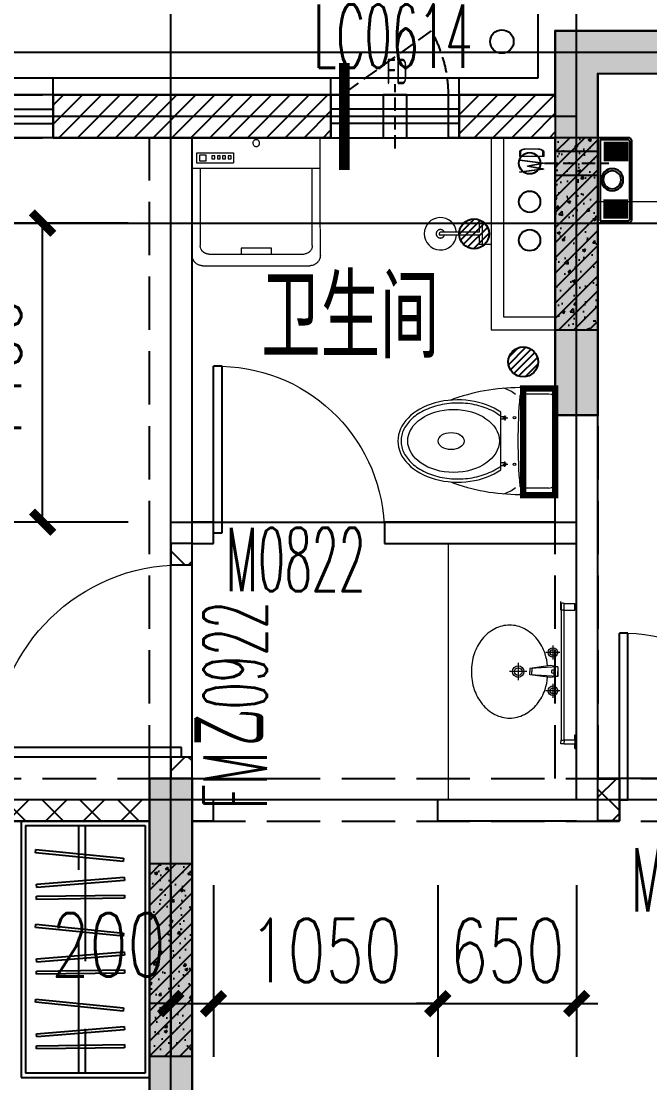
# Model space of a CAD drawing. Header units: millimetres. Extents: x 815519 to 890079, y 147095 to 251022.
# Drawn here: x 822919 to 825862, y 163170 to 168141 of the extents above; entities that cross this region are included whole.
import ezdxf

# ---------------------------------------------------------------- set-up
doc = ezdxf.new("R2010")
doc.units = ezdxf.units.MM
doc.header["$LTSCALE"] = 1000
for name, pattern in [('__DASH', [0.35, 0.25, -0.1]), ('DASH', [0.35, 0.25, -0.1]), ('DOTE', [61.468, 50.8, -5.08, 0.508, -5.08]), ('HIDDEN', [9.525, 6.35, -3.175])]:
    doc.linetypes.add(name, pattern=pattern)
doc.layers.get('Defpoints').update_dxf_attribs({"color": 1})
for name, color, linetype in [('A-WIND（门窗）', 155, 'Continuous'), ('COLUMN', 9, 'Continuous'), ('DIM_IDEN', 3, 'Continuous'), ('DOOR_FIRE', 4, 'Continuous'), ('DOOR_FIRE_TEXT', 7, 'Continuous'), ('EQUIP_地漏', 7, 'Continuous'), ('LVTRY', 84, 'Continuous'), ('PC_预制外墙', 11, 'Continuous'), ('PC_预制外墙填充', 252, 'Continuous'), ('PIPE-地暖供', 4, 'Continuous'), ('PUB_DIM', 3, 'Continuous'), ('PUB_HATCH', 8, 'Continuous'), ('PUB_TEXT', 7, 'Continuous'), ('SURFACE', 6, 'Continuous'), ('VPIPE-污水', 2, 'DASH'), ('VPIPE-通气', 3, 'Continuous'), ('VPIPE-雨水', 4, 'DASH'), ('WALL', 2, 'Continuous'), ('WINDOW', 4, 'Continuous'), ('WINDOW_TEXT', 7, 'Continuous'), ('家具', 47, 'Continuous'), ('屋面索引', 6, 'Continuous'), ('总内隔墙', 30, 'Continuous'), ('梁虚线', 134, 'DASH'), ('看线', 163, 'Continuous'), ('砼墙', 3, 'Continuous'), ('预留洞-厨房', 6, 'Continuous')]:
    doc.layers.add(name, color=color, linetype=linetype)
doc.layers.add('DOTE', color=1, linetype='DOTE', plot=False)
for name, color, linetype, lineweight in [('FF-洁具', 32, 'Continuous', 0), ('FF-活动家具', 33, 'Continuous', 0), ('厨卫', 154, 'Continuous', 0), ('预留洞-卫生间', 6, 'Continuous', 25)]:
    doc.layers.add(name, color=color, linetype=linetype, lineweight=lineweight)
doc.styles.add('_TCH_DIM_T3', font='SIMPLEX.shx', dxfattribs={"width": 0.7, "bigfont": 'GBCBIG.shx'})
doc.styles.add('_TCH_LABEL', font='COMPLEX', dxfattribs={"bigfont": 'GBCBIG'})
doc.styles.add('_TCH_WINDOW', font='SIMPLEX', dxfattribs={"height": 3.5, "bigfont": 'GBCBIG'})
doc.styles.add('TSSD_REIN', font='TSSDENG.shx', dxfattribs={"width": 0.69, "height": 0.2, "bigfont": 'TSSDCHN.shx'})
doc.dimstyles.new('_TCH_ARCH&&100', dxfattribs={"dimtxt": 297.5, "dimasz": 100, "dimexe": 250, "dimexo": 300, "dimgap": 100, "dimtad": 1, "dimdec": 0, "dimzin": 0, "dimdsep": 46, "dimtxsty": '_TCH_DIM_T3', "dimblk": 'ARCHTICK', "dimcen": 0.09, "dimclrt": 7, "dimazin": 2, "dimtfac": 1, "dimtdec": 0, "dimtix": 1, "dimtmove": 2, "dimatfit": 3, "dimfxl": 1, "dimtolj": 1, "dimtzin": 0, "dimarcsym": 0})
pattern_1 = [(45, (0, 0), (-35.355339, 35.355339), []), (50, (0, 0), (143.452037, -12.550427), [15, -165]), (355, (0, 0), (-27.750267, 150.438427), [12, -132]), (100.4514, (11.95, -1.05), (115.701876, 137.88791), [12.748038, -140.228422]), (46.1842, (0, 40), (213.44821, -33.103803), [22.5, -247.5]), (96.6356, (17.79, 37.24), (186.93254, 194.823574), [19.12206, -210.3426]), (351.1842, (0, 40), (186.93239, 194.82372), [18, -198]), (21, (20, 30), (119.38141, -80.523778), [15, -165]), (326, (20, 30), (48.663066, 145.03001), [12, -132]), (71.4514, (29.95, 23.29), (168.044526, 64.5061), [12.748038, -140.228422]), (37.5, (0, 0), (2.431971, 66.5787708), [0, -130.4, 0, -134, 0, -132.5]), (7.5, (0, 0), (52.6139075, 78.882342), [0, -76.4, 0, -127.4, 0, -50.5]), (327.5, (-44.6, 0), (106.764487, -4.5109743), [0, -50, 0, -156, 0, -207]), (317.5, (-64.6, 0), (116.637234, 20.020996), [0, -65, 0, -103.6, 0, -147])]

# ---------------------------------------------------------------- blocks, each defined once
blk = doc.blocks.new('_ArchTick')
at = {"color": 0, "linetype": 'ByBlock', "const_width": 0.4}
blk.add_lwpolyline([(-0.5, -0.5), (0.5, 0.5)], dxfattribs=at)
blk = doc.blocks.new('*D710')
at = {"layer": 'Defpoints', "color": 0, "transparency": 16777216}
for p in [(-366933.1, 359150), (-366233.1, 359150), (-366233.1, 357750)]:
    blk.add_point(p, dxfattribs=at)
at = {"layer": 'PUB_DIM', "color": 0, "lineweight": -2, "transparency": 16777216}
for p, q in [((-366533.1, 359150), (-367183.1, 359150)), ((-366933.1, 357750), (-366933.1, 359150)), ((-366533.1, 357750), (-367183.1, 357750))]:
    blk.add_line(p, q, dxfattribs=at)
at = {"layer": 'PUB_DIM', "color": 0, "lineweight": -2, "transparency": 16777216, "xscale": 100, "yscale": 100, "zscale": 100}
for p, rotation in [((-366933.1, 359150), 90), ((-366933.1, 357750), 270)]:
    blk.add_blockref('_ArchTick', p, dxfattribs=dict(at, rotation=rotation))
at = {"layer": 'PUB_DIM', "color": 7, "transparency": 16777216, "insert": (-367181.8, 358450), "char_height": 297.5, "attachment_point": 5, "rotation": 90, "style": '_TCH_DIM_T3'}
blk.add_mtext('\\A1;1400', dxfattribs=at)
blk = doc.blocks.new('$DorLib2D$00000001')
for p, q in [((0.45, 0.975), (0.5, 0.975)), ((0.45, 0), (0.45, 0.975)), ((0.5, 0), (0.5, 0.975)), ((0.5, 0), (0.45, 0))]:
    blk.add_line(p, q)
at = {"lineweight": 13}
blk.add_arc((0.475, 0), 0.975, 91.4693, 180, dxfattribs=at)
blk = doc.blocks.new('$WINLIB2D$00000001')
for p, q in [((-0.5, 0.5), (0.5, 0.5)), ((-0.5, 0.5), (-0.5, -0.5)), ((0.5, -0.5), (0.5, 0.5)), ((0.5, 0.1667), (-0.5, 0.1667)), ((0.5, -0.1667), (-0.5, -0.1667)), ((-0.5, -0.5), (0.5, -0.5))]:
    blk.add_line(p, q)
blk = doc.blocks.new('3D户型-平面')
at = {"layer": 'A-WIND（门窗）', "linetype": 'DASH', "ltscale": 0.3}
blk.add_line((128219.1, 435577.7), (127799.5, 435277.7), dxfattribs=at)
at = {"layer": 'A-WIND（门窗）'}
for points in [[(127749.5, 435277.7), (127749.5, 435077.7), (127799.5, 435077.7), (127799.5, 435277.7)], [(128349.5, 435277.7), (128349.5, 435077.7), (128299.5, 435077.7), (128299.5, 435277.7)]]:
    blk.add_lwpolyline(points, close=True, dxfattribs=at)
at = {"layer": 'A-WIND（门窗）', "linetype": 'DASH', "ltscale": 0.3}
blk.add_arc((127699.5, 435277.7), 600, 0, 30, dxfattribs=at)
at = {"layer": 'DOOR_FIRE'}
for p, q in [((127099.5, 432177.7), (127099.5, 433077.7)), ((128249.5, 431977.7), (127199.5, 431977.7))]:
    blk.add_line(p, q, dxfattribs=at)
at = {"layer": 'SURFACE'}
for p, q in [((128719.5, 435357.7), (128719.5, 435657.7)), ((124019.5, 435357.7), (128719.5, 435357.7)), ((126449.5, 435277.7), (126449.5, 435357.7)), ((127749.5, 435277.7), (127749.5, 435357.7)), ((128349.5, 435277.7), (128349.5, 435357.7))]:
    blk.add_line(p, q, dxfattribs=at)
at = {"layer": 'WALL'}
for p, q in [((128799.5, 435277.7), (128799.5, 435577.7)), ((129649.5, 435577.7), (128799.5, 435577.7)), ((128999.5, 435177.7), (128999.5, 435377.7)), ((128999.5, 435377.7), (129649.5, 435377.7)), ((126999.5, 435277.7), (126449.5, 435277.7)), ((126449.5, 435277.7), (126449.5, 435077.7)), ((127749.5, 435277.7), (126999.5, 435277.7)), ((127749.5, 435077.7), (127749.5, 435277.7)), ((128799.5, 435277.7), (128349.5, 435277.7)), ((128349.5, 435277.7), (128349.5, 435077.7)), ((128999.5, 433277.7), (128999.5, 435177.7)), ((126449.5, 435077.7), (126999.5, 435077.7)), ((126999.5, 433177.7), (126999.5, 435077.7)), ((127099.5, 435077.7), (127749.5, 435077.7)), ((127099.5, 433277.7), (127099.5, 435077.7)), ((128349.5, 435077.7), (128799.5, 435077.7)), ((128799.5, 433277.7), (128799.5, 435077.7)), ((127199.5, 433277.7), (127099.5, 433277.7)), ((127199.5, 433177.7), (127199.5, 433277.7)), ((128799.5, 433277.7), (127999.5, 433277.7)), ((127999.5, 433277.7), (127999.5, 433177.7)), ((128999.5, 433277.7), (128999.5, 433277.7)), ((128999.5, 433177.7), (128999.5, 433277.7)), ((126999.5, 433177.7), (126999.5, 433077.7)), ((127099.5, 433077.7), (127099.5, 433177.7)), ((127099.5, 433177.7), (127199.5, 433177.7)), ((127999.5, 433177.7), (128899.5, 433177.7)), ((128899.5, 431977.7), (128899.5, 433177.7)), ((128999.5, 432077.7), (128999.5, 433177.7)), ((128999.5, 433177.7), (128999.5, 433177.7)), ((126999.5, 433077.7), (127099.5, 433077.7)), ((127099.5, 432177.7), (126999.5, 432177.7)), ((126999.5, 432177.7), (126999.5, 432077.7)), ((127099.5, 432077.7), (127099.5, 432177.7)), ((126899.5, 431977.7), (126899.5, 432077.7)), ((126899.5, 432077.7), (126999.5, 432077.7)), ((127099.5, 431977.7), (127099.5, 432077.7)), ((129099.5, 432077.7), (128999.5, 432077.7)), ((129099.5, 431877.7), (129099.5, 432077.7)), ((126899.5, 431977.7), (124299.5, 431977.7)), ((127199.5, 431977.7), (127099.5, 431977.7)), ((127199.5, 431877.7), (127199.5, 431977.7)), ((128899.5, 431977.7), (128249.5, 431977.7)), ((128249.5, 431877.7), (128249.5, 431977.7)), ((126899.5, 431877.7), (124199.5, 431877.7)), ((126899.5, 431877.7), (126899.5, 430377.7)), ((127199.5, 431877.7), (127099.5, 431877.7)), ((127099.5, 430377.7), (127099.5, 431877.7)), ((128899.5, 431877.7), (128249.5, 431877.7)), ((128899.5, 431877.7), (129099.5, 431877.7))]:
    blk.add_line(p, q, dxfattribs=at)
at = {"layer": 'WINDOW'}
blk.add_line((129899.5, 432077.7), (129099.5, 432077.7), dxfattribs=at)
at = {"layer": 'DOOR_FIRE'}
ref = blk.add_blockref('$WINLIB2D$00000001', (125699.5, 435177.7), dxfattribs=dict(at, xscale=1500, yscale=200, zscale=200, rotation=179.9999999999619))
ref.add_attrib('A', 'NC15135', (125248, 435404), dxfattribs={"layer": 'DOOR_FIRE_TEXT', "height": 297.5, "rotation": 360, "style": '_TCH_WINDOW', "width": 0.494118})
at = {"layer": 'DOOR_FIRE', "xscale": -900, "yscale": 900, "zscale": 100, "rotation": 90}
blk.add_blockref('$DorLib2D$00000001', (127049.5, 432627.7), dxfattribs=at)
at = {"layer": 'WINDOW'}
ref = blk.add_blockref('$WINLIB2D$00000001', (128049.5, 435177.7), dxfattribs=dict(at, xscale=-600, yscale=200, zscale=-600, rotation=179.9999999999614))
ref.add_attrib('A', 'LC0614', (127668, 435404), dxfattribs={"layer": 'WINDOW_TEXT', "height": 297.5, "rotation": 360, "style": '_TCH_WINDOW', "width": 0.494118})
ref = blk.add_blockref('$DorLib2D$00000001', (127599.5, 433227.7), dxfattribs=dict(at, xscale=800, yscale=-800, zscale=800, rotation=180.000000000007))
ref.add_attrib('A', 'M0822', (127256.5, 432954), dxfattribs={"layer": 'WINDOW_TEXT', "height": 297.5, "style": '_TCH_WINDOW', "width": 0.494118})
ref = blk.add_blockref('$DorLib2D$00000001', (129499.5, 431977.7), dxfattribs=dict(at, xscale=800, yscale=-800, zscale=800, rotation=180))
ref.add_attrib('A', 'M0822', (129156.5, 431454), dxfattribs={"layer": 'WINDOW_TEXT', "height": 297.5, "style": '_TCH_WINDOW', "width": 0.494118})
at = {"layer": 'DOOR_FIRE_TEXT', "style": '_TCH_WINDOW'}
for s, height, width, p in [('0922', 297.5, 0.494118, (127449.5, 432401.7)), ('乙', 337.6, 0.7, (127449.5, 432229.7)), ('FM', 297.5, 0.494118, (127449.5, 431935.7))]:
    blk.add_text(s, height=height, rotation=90, dxfattribs=dict(at, width=width)).set_placement(p)
blk = doc.blocks.new('10#楼-房间功能')
at = {"layer": 'PUB_TEXT', "style": '_TCH_LABEL'}
blk.add_text('卫生间', height=385.82, dxfattribs=at).set_placement((-365909.4, 418528))
blk = doc.blocks.new('10#-剪力墙-初')
at = {"layer": 'PUB_HATCH'}
for points in [[(655562.9, -136000.9), (655562.9, -135800.9), (654912.9, -135800.9), (654912.9, -137600.9), (655112.9, -137600.9), (655112.9, -136000.9)], [(653012.9, -139300.9), (653012.9, -141000.9), (653212.9, -141000.9), (653212.9, -139300.9)]]:
    blk.add_hatch(color=256, dxfattribs=at).paths.add_polyline_path(points)
at = {"layer": '砼墙', "color": 5, "ltscale": 1, "const_width": 10}
for points in [[(655562.9, -136000.9), (655112.9, -136000.9), (655112.9, -137600.9), (654912.9, -137600.9), (654912.9, -135800.9), (655562.9, -135800.9)], [(653012.9, -139300.9), (653012.9, -141000.9), (653212.9, -141000.9), (653212.9, -139300.9)]]:
    blk.add_lwpolyline(points, close=True, dxfattribs=at)
blk = doc.blocks.new('A$C44E32CAC')
for p, q in [((27.2, 342), (27.2, 260.9)), ((34, 342), (34, 260.9)), ((40.8, 342), (40.8, 260.9)), ((47.6, 342), (47.6, 260.9)), ((54.5, 342), (54.5, 260.9)), ((61.3, 342), (61.3, 260.9)), ((68.1, 342), (68.1, 260.9)), ((74.9, 342), (74.9, 260.9)), ((81.8, 342), (81.8, 260.9)), ((88.6, 342), (88.6, 260.9)), ((95.4, 342), (95.4, 260.9)), ((102.2, 342), (102.2, 260.9)), ((109.1, 342), (109.1, 260.9)), ((115.9, 342), (115.9, 260.9)), ((122.7, 342), (122.7, 260.9)), ((27.2, 18.2), (27.2, 99.2)), ((34, 18.2), (34, 99.2)), ((40.8, 18.2), (40.8, 99.2)), ((47.6, 18.2), (47.6, 99.2)), ((54.5, 18.2), (54.5, 99.2)), ((61.3, 18.2), (61.3, 99.2)), ((68.1, 18.2), (68.1, 99.2)), ((74.9, 18.2), (74.9, 99.2)), ((81.8, 18.2), (81.8, 99.2)), ((88.6, 18.2), (88.6, 99.2)), ((95.4, 18.2), (95.4, 99.2)), ((102.2, 18.2), (102.2, 99.2)), ((109.1, 18.2), (109.1, 99.2)), ((115.9, 18.2), (115.9, 99.2)), ((122.7, 18.2), (122.7, 99.2))]:
    blk.add_line(p, q)
for points in [[(0, 360.2), (125.6, 360.2, -0.414214), (143.6, 342.2), (143.6, 18, -0.414214), (125.6, 0), (0, 0)], [(9, 351.2), (125.6, 351.2, -0.414214), (134.6, 342.2), (134.6, 18, -0.414214), (125.6, 9), (9, 9)]]:
    blk.add_lwpolyline(points, format="xyb", close=True)
for radius in [46.8, 37.8]:
    blk.add_circle((60.1, 177.8), radius)
blk = doc.blocks.new('$plan$00001623')
at = {"layer": 'FF-活动家具', "linetype": 'DASH', "ltscale": 0.015}
blk.add_line((-296.1, -144.7), (296.9, -144.7), dxfattribs=at)
blk.add_lwpolyline([(250, -600), (-250, -600, -0.414214), (-300, -550), (-300, 0), (300, 0), (300, -550, -0.414214)], format="xyb", close=True, dxfattribs=at)
for points in [[(278.4, -71.6), (107, -71.6), (107, -119.7), (278.4, -119.7)], [(118, -85.8), (131.7, -85.8), (131.7, -98.5), (118, -98.5)], [(143.5, -85.8), (157.2, -85.8), (157.2, -98.5), (143.5, -98.5)], [(168.1, -85.8), (181.7, -85.8), (181.7, -98.5), (168.1, -98.5)], [(194.5, -85.8), (208.1, -85.8), (208.1, -98.5), (194.5, -98.5)], [(235.9, -109.8), (264.2, -109.8), (264.2, -80.1), (235.9, -80.1)]]:
    blk.add_lwpolyline(points, close=True, dxfattribs=at)
blk.add_lwpolyline([(262.3, -144.7), (262.3, -505.1, -0.414214), (222.3, -545.1), (-222.3, -545.1, -0.414214), (-262.3, -505.1), (-262.3, -144.7)], format="xyb", dxfattribs=at)
blk.add_lwpolyline([(-71, -545.1), (-71, -517.5), (0, -517.5), (71, -517.5), (71, -545.1)], dxfattribs=at)
blk.add_circle((0, -25.5), 16, dxfattribs=at)
blk = doc.blocks.new('tt4')
at = {"layer": '厨卫'}
for p, q in [((-29340.4, -1289856.7), (-29340.4, -1289847.3)), ((-29340.4, -1289887.9), (-29340.4, -1289847.3)), ((-29338.9, -1289856.7), (-29340.4, -1289856.7)), ((-29338.9, -1289856.7), (-29340.4, -1289856.7)), ((-29338.9, -1289856.7), (-29338.9, -1290494.4)), ((-29325.9, -1289856.7), (-29325.9, -1290494.4)), ((-29324.4, -1289856.7), (-29325.9, -1289856.7)), ((-29324.4, -1289856.7), (-29325.9, -1289856.7)), ((-29324.4, -1289856.7), (-29275.4, -1289856.7)), ((-29275.4, -1289856.7), (-29275.4, -1289879)), ((-29275.4, -1289887.9), (-29275.4, -1289856.7)), ((-29324.4, -1289887.9), (-29340.4, -1289887.9)), ((-29324.4, -1289887.9), (-29275.4, -1289887.9)), ((-29275.4, -1289865.5), (-29275.4, -1289887.7)), ((-29275.4, -1289887.9), (-29275.4, -1289865.5)), ((-29266.4, -1289865.5), (-29275.4, -1289865.5)), ((-29275.4, -1289865.5), (-29266.4, -1289865.5)), ((-29274.9, -1289879.5), (-29266.4, -1289879.5)), ((-29377.5, -1290053.2), (-29377.5, -1290118.7)), ((-29377.5, -1290053.2), (-29377.5, -1290118.7)), ((-29344.8, -1290085.9), (-29410.2, -1290085.9)), ((-29344.8, -1290085.9), (-29410.2, -1290085.9)), ((-29539.7, -1290135.2), (-29539.7, -1290215.9)), ((-29539.7, -1290135.2), (-29539.7, -1290215.9)), ((-29388.7, -1290147.4), (-29485.2, -1290160.6)), ((-29388.7, -1290147.4), (-29485.2, -1290160.6)), ((-29353.9, -1290153.1), (-29485.2, -1290160.6)), ((-29353.9, -1290153.1), (-29485.2, -1290160.6)), ((-29353.9, -1290153.1), (-29388.7, -1290147.4)), ((-29353.9, -1290153.1), (-29388.7, -1290147.4)), ((-29371.5, -1290154.1), (-29371.5, -1290175.5)), ((-29371.5, -1290154.1), (-29371.5, -1290175.5)), ((-29353.9, -1290153.1), (-29353.9, -1290197.9)), ((-29353.9, -1290153.1), (-29353.9, -1290175.5)), ((-29499.3, -1290175.5), (-29580.1, -1290175.5)), ((-29499.3, -1290175.5), (-29580.1, -1290175.5)), ((-29485.2, -1290160.6), (-29485.2, -1290175.5)), ((-29485.2, -1290160.6), (-29485.2, -1290175.5)), ((-29485.2, -1290190.5), (-29485.2, -1290175.5)), ((-29485.2, -1290190.5), (-29485.2, -1290175.5)), ((-29388.7, -1290203.7), (-29485.2, -1290190.5)), ((-29353.9, -1290197.9), (-29485.2, -1290190.5)), ((-29388.7, -1290203.7), (-29485.2, -1290190.5)), ((-29353.9, -1290197.9), (-29485.2, -1290190.5)), ((-29476.2, -1290160.2), (-29476.2, -1290175.5)), ((-29476.2, -1290160.2), (-29476.2, -1290175.5)), ((-29476.2, -1290190.9), (-29476.2, -1290175.5)), ((-29476.2, -1290190.9), (-29476.2, -1290175.5)), ((-29353.9, -1290197.9), (-29388.7, -1290203.7)), ((-29353.9, -1290197.9), (-29388.7, -1290203.7)), ((-29371.5, -1290196.9), (-29371.5, -1290175.5)), ((-29371.5, -1290196.9), (-29371.5, -1290175.5)), ((-29353.9, -1290197.9), (-29353.9, -1290175.5)), ((-29377.5, -1290232.4), (-29377.5, -1290297.9)), ((-29377.5, -1290232.4), (-29377.5, -1290297.9)), ((-29344.8, -1290265.1), (-29410.2, -1290265.1)), ((-29344.8, -1290265.1), (-29410.2, -1290265.1)), ((-29340.4, -1290494.4), (-29340.4, -1290503.8)), ((-29338.9, -1290494.4), (-29340.4, -1290494.4)), ((-29340.4, -1290513.2), (-29340.4, -1290503.8)), ((-29324.4, -1290494.4), (-29325.9, -1290494.4)), ((-29324.4, -1290494.4), (-29324.4, -1290503.8)), ((-29324.4, -1290494.4), (-29275.4, -1290494.4)), ((-29324.4, -1290513.2), (-29324.4, -1290503.8)), ((-29275.4, -1290494.4), (-29275.4, -1290472)), ((-29275.4, -1290494.4), (-29275.4, -1290513.2)), ((-29274.9, -1290471.5), (-29266.4, -1290471.5)), ((-29268.3, -1290471.5), (-29266.4, -1290471.5)), ((-29266.4, -1290471.5), (-29266.4, -1290480)), ((-29266.4, -1290471.5), (-29266.4, -1290503.8)), ((-29266.4, -1290507.8), (-29266.4, -1290503.8)), ((-29266.4, -1290503.8), (-29266.4, -1290503.8)), ((-29324.4, -1290513.2), (-29340.4, -1290513.2)), ((-29324.4, -1290513.2), (-29275.4, -1290513.2)), ((-29275.4, -1290513.4), (-29275.4, -1290535.5)), ((-29275.4, -1290535.5), (-29275.4, -1290513.4)), ((-29274.9, -1290536), (-29266.4, -1290536)), ((-29266.4, -1290536), (-29274.9, -1290536)), ((-29266.4, -1290514.8), (-29266.4, -1290507.8)), ((-29266.4, -1290507.8), (-29266.4, -1290514.8)), ((-29266.4, -1290527.4), (-29266.4, -1290514.8)), ((-29266.4, -1290536), (-29266.4, -1290527.4)), ((-29266.4, -1290527.4), (-29266.4, -1290536)), ((-29266.4, -1290527.4), (-29266.4, -1290536))]:
    blk.add_line(p, q, dxfattribs=at)
for centre, radius in [((-29377.5, -1290085.9), 22.4), ((-29377.5, -1290085.9), 22.4), ((-29377.5, -1290085.9), 13.4), ((-29377.5, -1290085.9), 13.4), ((-29539.7, -1290175.5), 26.9), ((-29539.7, -1290175.5), 26.9), ((-29539.7, -1290175.5), 17.9), ((-29539.7, -1290175.5), 17.9), ((-29377.5, -1290265.1), 22.4), ((-29377.5, -1290265.1), 22.4), ((-29377.5, -1290265.1), 13.4), ((-29377.5, -1290265.1), 13.4)]:
    blk.add_circle(centre, radius, dxfattribs=at)
for centre, radius, start, end in [((-29332.4, -1289864.8), 10.4, 51.3282, 128.6718), ((-29274.9, -1289879), 0.5, 180, 270), ((-29580, -1290107.5), 149.5, 90, 117.4096), ((-29580, -1290107.5), 149.5, 90, 117.4096), ((-29580, -1290107.5), 149.5, 62.5904, 90), ((-29580, -1290107.5), 149.5, 62.5904, 90), ((-29563, -1290140.3), 186.5, 117.4096, 141.3831), ((-29563, -1290140.3), 186.5, 117.4096, 141.3831), ((-29597, -1290140.3), 186.5, 38.6169, 62.5904), ((-29597, -1290140.3), 186.5, 38.6169, 62.5904), ((-29536.3, -1290161.6), 220.7, 141.3831, 161.6926), ((-29536.3, -1290161.6), 220.7, 141.3831, 161.6926), ((-29623.7, -1290161.6), 220.7, 18.3074, 38.6169), ((-29623.7, -1290161.6), 220.7, 18.3074, 38.6169), ((-29494.3, -1290175.5), 264.9, 161.6926, 180), ((-29494.3, -1290175.5), 264.9, 161.6926, 180), ((-29665.7, -1290175.5), 264.9, 5.7073, 18.3074), ((-29665.7, -1290175.5), 264.9, 5.7073, 18.3074), ((-29494.3, -1290175.5), 264.9, 180, 198.3074), ((-29494.3, -1290175.5), 264.9, 180, 198.3074), ((-29665.7, -1290175.5), 264.9, 341.6926, 354.2927), ((-29665.7, -1290175.5), 264.9, 341.6926, 354.2927), ((-29378.2, -1290174.5), 6.44, 350.5252, 189.4748), ((-29378.2, -1290174.5), 6.44, 350.5252, 189.4748), ((-29378.2, -1290176.6), 6.44, 170.5252, 9.4748), ((-29378.2, -1290176.6), 6.44, 170.5252, 9.4748), ((-29536.3, -1290189.4), 220.7, 198.3074, 218.6169), ((-29536.3, -1290189.4), 220.7, 198.3074, 218.6169), ((-29623.7, -1290189.4), 220.7, 321.3831, 341.6926), ((-29623.7, -1290189.4), 220.7, 321.3831, 341.6926), ((-29563, -1290210.8), 186.5, 218.6169, 242.5904), ((-29563, -1290210.8), 186.5, 218.6169, 242.5904), ((-29597, -1290210.8), 186.5, 297.4096, 321.3831), ((-29597, -1290210.8), 186.5, 297.4096, 321.3831), ((-29580, -1290243.6), 149.5, 242.5904, 270), ((-29580, -1290243.6), 149.5, 242.5904, 270), ((-29580, -1290243.6), 149.5, 270, 297.4096), ((-29580, -1290243.6), 149.5, 270, 297.4096), ((-29332.4, -1290486.3), 10.4, 231.3282, 308.6718), ((-29274.9, -1290472), 0.5, 90, 180), ((-29274.9, -1290535.5), 0.5, 180, 270)]:
    blk.add_arc(centre, radius, start, end, dxfattribs=at)
blk = doc.blocks.new('A$C4BA03DFC')
at = {"layer": 'FF-洁具', "color": 13, "linetype": '__DASH', "ltscale": 0.2}
blk.add_lwpolyline([(0, 25.5), (-40, 25.5), (-40, 125.5), (0, 125.5)], dxfattribs=at)
at = {"layer": 'FF-洁具', "linetype": 'DASH'}
for points in [[(0, 125.5), (0, 25.5)], [(0, 125.5), (14, 125.5)], [(14, 125.5), (14, 82.5)], [(14, 82.5), (198.3, 82.5)], [(14, 68.5), (14, 25.5)], [(14, 68.5), (198.3, 68.5)], [(0, 25.5), (14, 25.5)]]:
    blk.add_lwpolyline(points, dxfattribs=at)
at = {"layer": 'FF-洁具'}
blk.add_arc((197.7, 75.5), 75.7, 185.306, 174.694, dxfattribs=at)
at = {"layer": 'FF-洁具', "linetype": 'DASH'}
for centre, radius, start, end in [((197.7, 75.5), 19.8, 200.6725, 159.3275), ((196.1, 75.5), 7.33, 287.2381, 72.7619)]:
    blk.add_arc(centre, radius, start, end, dxfattribs=at)
blk = doc.blocks.new('Z$W@#022B05CA')
at = {"layer": '厨卫'}
for p, q in [((698.7, 500), (567.8, 500)), ((705.7, 470), (579.9, 470)), ((738.7, 40), (738.7, 460)), ((735.7, 60), (735.7, 440)), ((480.7, 115.3), (480.7, 384.7)), ((480.7, 364.4), (499.9, 364.4)), ((499.9, 352.2), (480.7, 352.2)), ((490.4, 358.5), (514.2, 358.5)), ((499.1, 370.2), (499.1, 346.6)), ((499.1, 129.8), (499.1, 153.4)), ((499.9, 147.8), (480.7, 147.8)), ((480.7, 135.6), (499.9, 135.6)), ((490.4, 141.5), (514.2, 141.5)), ((698.7, 0), (567.8, 0)), ((705.7, 30), (579.9, 30))]:
    blk.add_line(p, q, dxfattribs=at)
for centre in [(544.8, 359.2), (544.8, 140.8)]:
    blk.add_circle(centre, 5.82, dxfattribs=at)
for centre, radius, start, end in [((568.5, -416.2), 916.2, 89.9528, 110.6123), ((448.5, 346.2), 157.9, 50.1815, 72.8478), ((698.7, 460), 40, 0, 90), ((2985.7, 250), 2425, 175.0115, 184.9885), ((579.9, 460), 10, 90, 175.0115), ((705.7, 440), 30, 0, 90), ((499.3, 358.3), 6.15, 275.1568, 84.8432), ((499.3, 141.7), 6.15, 275.1568, 84.8432), ((568.5, 916.2), 916.2, 249.3877, 270.0472), ((705.7, 60), 30, 270, 0), ((448.5, 153.8), 157.9, 287.1522, 309.8185), ((579.9, 40), 10, 184.9885, 270), ((698.7, 40), 40, 270, 0)]:
    blk.add_arc(centre, radius, start, end, dxfattribs=at)
for centre, major_axis, ratio, start_param, end_param in [((279.7, 250), (281, 0), 0.685919, 0.773739, 5.509446), ((259.5, 250.3), (214.4, 0), 0.687861, 1.570796326796175, 7.853981633975761), ((248.3, 250), (60.7, 0), 0.657164, 1.570796326790381, 7.853981633969967)]:
    blk.add_ellipse(centre, major_axis=major_axis, ratio=ratio, start_param=start_param, end_param=end_param, dxfattribs=at)
blk.add_open_spline([(479.3, 367), (466, 376.7), (459.6, 380.8), (441.8, 391), (430, 396.8), (405.1, 406.9), (392, 411.3), (364.9, 418.6), (350.9, 421.5), (322.3, 425.7), (307.8, 427), (278.6, 428), (263.9, 427.7), (234.9, 425.4), (220.5, 423.5), (192.4, 418.1), (178.7, 414.6), (152.3, 406.2), (139.7, 401.2), (115.8, 390.1), (104.6, 383.8), (83.9, 370.3), (74.3, 363), (57.2, 347.5), (49.7, 339.3), (36.7, 322.4), (31.2, 313.7), (22.5, 295.8), (19.2, 286.8), (14.8, 268.4), (13.7, 259.2), (13.7, 240.7), (14.8, 231.5), (19.2, 213.2), (22.5, 204.1), (31.2, 186.3), (36.7, 177.5), (49.7, 160.6), (57.3, 152.5), (74.4, 137), (83.9, 129.7), (104.7, 116.1), (115.9, 109.9), (139.8, 98.7), (152.4, 93.8), (178.8, 85.4), (192.5, 81.9), (220.6, 76.5), (234.9, 74.5), (264, 72.3), (278.7, 72), (307.9, 73), (322.4, 74.3), (351, 78.5), (365, 81.4), (392.1, 88.7), (405.2, 93.1), (430.1, 103.3), (441.9, 109), (459.6, 119.2), (466, 123.3), (481, 132.7)], degree=3, knots=[3.915332, 3.915332, 3.915332, 3.915332, 4.014441, 4.014441, 4.176505, 4.176505, 4.338569, 4.338569, 4.500633, 4.500633, 4.662697, 4.662697, 4.824761, 4.824761, 4.986825, 4.986825, 5.148889, 5.148889, 5.310953, 5.310953, 5.473017, 5.473017, 5.635081, 5.635081, 5.797146, 5.797146, 5.95921, 5.95921, 6.121274, 6.121274, 6.283338, 6.283338, 6.445402, 6.445402, 6.607466, 6.607466, 6.76953, 6.76953, 6.931594, 6.931594, 7.093658, 7.093658, 7.255722, 7.255722, 7.417786, 7.417786, 7.57985, 7.57985, 7.741915, 7.741915, 7.903979, 7.903979, 8.066043, 8.066043, 8.228107, 8.228107, 8.390171, 8.390171, 8.552235, 8.552235, 8.651039, 8.651039, 8.651039, 8.651039], dxfattribs=at)
blk = doc.blocks.new('3D-左户厨卫')
at = {"layer": 'VPIPE-污水', "linetype": 'Continuous'}
for centre in [(-521517.5, 443530), (-521517.5, 443350)]:
    blk.add_circle(centre, 50, dxfattribs=at)
at = {"layer": 'VPIPE-通气', "linetype": 'Continuous'}
blk.add_circle((-521517.5, 443170), 50, dxfattribs=at)
at = {"layer": '厨卫'}
blk.add_line((-519897.5, 443350), (-521197.5, 443350), dxfattribs=at)
blk.add_lwpolyline([(-521397.5, 442810), (-521637.5, 442810), (-521637.5, 443650), (-521697.5, 443650), (-521697.5, 442750), (-521397.5, 442750), (-521397.5, 442810)], dxfattribs=at)
blk.add_lwpolyline([(-521297.5, 441750), (-521297.5, 440550), (-521897.5, 440550), (-521897.5, 441750)], close=True, dxfattribs=at)
at = {"ltscale": 0.002, "extrusion": (0, 0, -1), "xscale": -1, "zscale": -1}
blk.add_blockref('Z$W@#022B05CA', (522133.2, 441979.7), dxfattribs=at)
at = {"layer": 'LVTRY', "linetype": 'ByBlock', "xscale": -1.108799934387207, "yscale": 1.108799934387207, "rotation": 180}
blk.add_blockref('A$C44E32CAC', (-521197.5, 443650), dxfattribs=at)
at = {"layer": '厨卫', "linetype": '__DASH', "xscale": -1, "rotation": 0.02416808782524672}
blk.add_blockref('$plan$00001623', (-522797.5, 443650.1), dxfattribs=at)
at = {"layer": '厨卫', "extrusion": (0, 0, -1), "xscale": -1, "zscale": -1, "rotation": 180}
blk.add_blockref('A$C4BA03DFC', (521737.5, 443275.5), dxfattribs=at)
at = {"layer": '厨卫', "extrusion": (0, 0, -1), "xscale": -1, "zscale": -1}
blk.add_blockref('tt4', (492031.1, 1731325.6), dxfattribs=at)
blk = doc.blocks.new('A$C229B3283')
at = {"color": 2, "linetype": 'DASH', "ltscale": 0.25}
blk.add_lwpolyline([(0, -250), (0, 50)], dxfattribs=at)
blk.add_lwpolyline([(-55, 0), (-55, -200), (55, -200), (55, 0), (-55, 0)])
at = {"color": 8, "style": 'TSSD_REIN', "width": 0.552}
blk.add_text('FD', height=120, dxfattribs=at).set_placement((-40.8, 50))
blk = doc.blocks.new('地漏')
h = blk.add_hatch()
h.set_pattern_fill('LINE', color=13, scale=25, angle=45, style=0)
h.set_pattern_definition([(45, (0, 0), (-16.83798023, 16.83798023), [])])
edge = h.paths.add_edge_path()
edge.add_arc((6430372.7, -196010.6), 70, 0, 360)
at = {"color": 13}
blk.add_line((6430410.5, -195951.9), (6430411.9, -195953.3), dxfattribs=at)
blk.add_circle((6430372.7, -196010.6), 70)
blk = doc.blocks.new('3-D-雨水-留洞')
at = {"color": 2, "linetype": 'DASH', "ltscale": 0.25}
blk.add_lwpolyline([(-566064.1, 696570.5), (-565764.1, 696570.5)], dxfattribs=at)
at = {"layer": '预留洞-厨房'}
blk.add_lwpolyline([(-565814.2, 696625.5), (-566014.2, 696625.5), (-566014.2, 696515.5), (-565814.2, 696515.5), (-565814.2, 696625.5)], dxfattribs=at)
at = {"layer": 'EQUIP_地漏', "rotation": 180}
for p in [(5863978.5, 500229.9), (5864208.5, 499629.9)]:
    blk.add_blockref('地漏', p, dxfattribs=at)
at = {"layer": '预留洞-卫生间'}
blk.add_blockref('A$C229B3283', (-566764.2, 696890.5), dxfattribs=at)
at = {"color": 8, "style": 'TSSD_REIN', "width": 0.552}
blk.add_text('WD', height=120, rotation=90, dxfattribs=at).set_placement((-566064.2, 696522.1))
blk = doc.blocks.new('10#-标准层-装备式')
at = {"layer": 'PC_预制外墙填充'}
h = blk.add_hatch(dxfattribs=at)
h.set_pattern_fill('ANSI31', color=256, scale=500, style=0)
h.set_pattern_definition([(45, (-572752.71, 434421.08), (-44.194174, 44.194174), [])])
h.paths.add_polyline_path([(198313.5, 539000), (198513.5, 539000), (198513.5, 539600), (198313.5, 539600)])
h.paths.add_polyline_path([(195313.5, 539000), (195113.5, 539000), (195113.5, 539600), (195313.5, 539600)])
h.paths.add_polyline_path([(188313.5, 537000), (188113.5, 537000), (188113.5, 536400), (188313.5, 536400)])
h.paths.add_polyline_path([(183313.5, 536400), (183113.5, 536400), (183113.5, 537000), (183313.5, 537000)])
h.paths.add_polyline_path([(181513.5, 536400), (181513.5, 537000)])
h.paths.add_polyline_path([(181713.5, 537000), (181513.5, 537000), (181513.5, 536400), (181713.5, 536400)])
h.paths.add_polyline_path([(176713.5, 536400), (176513.5, 536400), (176513.5, 537000), (176713.5, 537000)])
h.paths.add_polyline_path([(169313.5, 538000), (169513.5, 538000), (169513.5, 538800), (169313.5, 538800)])
h.paths.add_polyline_path([(165813.5, 538000), (166013.5, 538000), (166013.5, 538800), (165813.5, 538800)])
h.paths.add_polyline_path([(166513.5, 547200), (165813.5, 547200), (165813.5, 547400), (166513.5, 547400)])
h.paths.add_polyline_path([(185513.5, 543700), (185713.5, 543700), (185713.5, 543000), (185513.5, 543000)])
h.paths.add_polyline_path([(179313.5, 543000), (179113.5, 543000), (179113.5, 543700), (179313.5, 543700)])
h.paths.add_polyline_path([(198313.5, 543000), (198513.5, 543000), (198513.5, 541500), (198313.5, 541500)])
h.paths.add_polyline_path([(197613.5, 539000), (197613.5, 538800), (198513.5, 538800), (198513.5, 539000)])
h.paths.add_polyline_path([(196113.5, 538800), (196113.5, 539000), (195113.5, 539000), (195113.5, 538800)])
h.paths.add_polyline_path([(194813.5, 550500), (194813.5, 550700), (194163.5, 550700), (194163.5, 550500)])
h.paths.add_polyline_path([(193013.5, 550700), (193013.5, 550500), (193763.5, 550500), (193763.5, 550700)])
h.paths.add_polyline_path([(191513.5, 550500), (191513.5, 550700), (191013.5, 550700), (191013.5, 550500)])
h.paths.add_polyline_path([(187013.5, 552800.3), (187013.5, 552600), (187913.5, 552600), (187913.5, 552800.3)])
h.paths.add_polyline_path([(185713.5, 549800), (185913.5, 549800), (185913.5, 549900), (185713.5, 549900)])
h.paths.add_polyline_path([(185913.5, 548000), (185713.5, 548000), (185713.5, 547700), (185913.5, 547700)])
h.paths.add_polyline_path([(187213.5, 544400), (187413.5, 544400), (187413.5, 544900), (187213.5, 544900)])
h.paths.add_polyline_path([(187413.5, 543798.4), (187213.5, 543798.4), (187213.5, 543700), (187413.5, 543700)])
h.paths.add_polyline_path([(186313.5, 542800), (186313.5, 543000), (185713.5, 543000), (185713.5, 542800)])
h.paths.add_polyline_path([(186913.5, 543000), (186913.5, 542800), (187013.5, 542800), (187013.5, 543000)])
h.paths.add_polyline_path([(183413.5, 543500), (183413.5, 543700), (183213.5, 543700), (183213.5, 543500)])
h.paths.add_polyline_path([(184613.5, 543700), (184613.5, 543500), (185513.5, 543500), (185513.5, 543700)])
h.paths.add_polyline_path([(181413.5, 543700), (181413.5, 543500), (181613.5, 543500), (181613.5, 543700)])
h.paths.add_polyline_path([(180213.5, 543500), (180213.5, 543700), (179313.5, 543700), (179313.5, 543500)])
h.paths.add_polyline_path([(178513.5, 543000), (178513.5, 542800), (179113.5, 542800), (179113.5, 543000)])
h.paths.add_polyline_path([(177913.5, 542800), (177913.5, 543000), (177813.5, 543000), (177813.5, 542800)])
h.paths.add_polyline_path([(177413.5, 544400), (177613.5, 544400), (177613.5, 544900), (177413.5, 544900)])
h.paths.add_polyline_path([(177613.5, 543800), (177413.5, 543800), (177413.5, 543700), (177613.5, 543700)])
h.paths.add_polyline_path([(178413.5, 549800), (178613.5, 549800), (178613.5, 549900), (178413.5, 549900)])
h.paths.add_polyline_path([(178613.5, 547800), (178413.5, 547800), (178413.5, 547700), (178613.5, 547700)])
h.paths.add_polyline_path([(177313.5, 552600), (177313.5, 552800), (176413.5, 552800), (176413.5, 552600)])
h.paths.add_polyline_path([(172713.5, 550900), (172713.5, 550700), (173613.5, 550700), (173613.5, 550900)])
h.paths.add_polyline_path([(172063.5, 550700), (172063.5, 550900), (171863.5, 550900), (171863.5, 550700)])
h.paths.add_polyline_path([(170763.5, 550600), (170763.5, 550400), (171213.5, 550400), (171213.5, 550600)])
h.paths.add_polyline_path([(168863.5, 550600), (168863.5, 550400), (170163.5, 550400), (170163.5, 550600)])
h.paths.add_polyline_path([(167363.5, 550400), (167363.5, 550600), (167163.5, 550600), (167163.5, 550400)])
h.paths.add_polyline_path([(165813.5, 547000), (166013.5, 547000), (166013.5, 547200), (165813.5, 547200)])
h.paths.add_polyline_path([(166013.5, 545500), (165813.5, 545500), (165813.5, 544700), (166013.5, 544700)])
h.paths.add_polyline_path([(165813.5, 544350), (166013.5, 544350), (166013.5, 544500.1), (165813.5, 544500.1)])
h.paths.add_polyline_path([(166013.5, 543750), (165813.5, 543750), (165813.5, 542800), (166013.5, 542800)])
h.paths.add_polyline_path([(168513.5, 538200), (168513.5, 538000), (169313.5, 538000), (169313.5, 538200)])
h.paths.add_polyline_path([(166713.5, 538000), (166713.5, 538200), (166013.5, 538200), (166013.5, 538000)])
h.paths.add_polyline_path([(172213.5, 539000), (172213.5, 538800), (172413.5, 538800), (172413.5, 539000)])
h.paths.add_polyline_path([(170213.5, 538800), (170213.5, 539000), (170013.5, 539000), (170013.5, 538800)])
h.paths.add_polyline_path([(175813.5, 537200), (175813.5, 537000), (176013.5, 537000), (176013.5, 537200)])
h.paths.add_polyline_path([(173813.5, 537000), (173813.5, 537200), (173613.5, 537200), (173613.5, 537000)])
h.paths.add_polyline_path([(177513.5, 536200), (177513.5, 536400), (176513.5, 536400), (176513.5, 536200)])
h.paths.add_polyline_path([(181163.5, 536400), (181163.5, 536200), (181713.5, 536200), (181713.5, 536400)])
h.paths.add_polyline_path([(179663.5, 536200), (179663.5, 536400), (179013.5, 536400), (179013.5, 536200)])
h.paths.add_polyline_path([(183663.5, 536200), (183663.5, 536400), (183113.5, 536400), (183113.5, 536200)])
h.paths.add_polyline_path([(187313.5, 536400), (187313.5, 536200), (188313.5, 536200), (188313.5, 536400)])
h.paths.add_polyline_path([(185813.5, 536200), (185813.5, 536400), (185163.5, 536400), (185163.5, 536200)])
h.paths.add_polyline_path([(191013.5, 537200), (191013.5, 537000), (191213.5, 537000), (191213.5, 537200)])
h.paths.add_polyline_path([(189013.5, 537000), (189013.5, 537200), (188813.5, 537200), (188813.5, 537000)])
h.paths.add_polyline_path([(194413.5, 539800), (194413.5, 539600), (194613.5, 539600), (194613.5, 539800)])
h.paths.add_polyline_path([(192413.3, 539600), (192413.3, 539800), (192213.5, 539800), (192213.5, 539600)])
h.paths.add_polyline_path([(197613.5, 545900), (197413.5, 545900), (197413.5, 545000), (197613.5, 545000)])
h.paths.add_polyline_path([(197413.5, 546550), (197613.5, 546550), (197613.5, 547300), (197413.5, 547300)])
at = {"layer": 'PC_预制外墙'}
for points in [[(168863.5, 550400), (168863.5, 550600), (170163.5, 550600), (170163.5, 550400)], [(170763.5, 550600), (171213.5, 550600), (171213.5, 550400), (170763.5, 550400), (170763.5, 550600)], [(170163.5, 550400), (168863.5, 550400)]]:
    blk.add_lwpolyline(points, dxfattribs=at)
blk = doc.blocks.new('10#楼-装配式-标准层')
at = {"layer": 'PUB_HATCH'}
h = blk.add_hatch(dxfattribs=at)
h.set_pattern_fill('钢筋混凝土', color=256, scale=20, style=0)
h.set_pattern_definition(pattern_1)
h.paths.add_polyline_path([(171413.5, 550400), (171213.5, 550400), (171213.1, 549500), (171413.1, 549500)])
h = blk.add_hatch(dxfattribs=at)
h.set_pattern_fill('钢筋混凝土', color=256, scale=20, style=0)
h.set_pattern_definition(pattern_1)
h.paths.add_polyline_path([(169513.5, 546099.5), (169513.5, 546999.5), (169313.5, 546999.5), (169313.5, 546099.5)])
at = {"layer": 'WALL'}
for p, q in [((171213.5, 550400), (171213.1, 549500)), ((171413.5, 550400), (171213.5, 550400)), ((171413.1, 549500), (171413.5, 550400)), ((171213.1, 549500), (171413.1, 549500)), ((169513.5, 546999.5), (169313.5, 546999.5)), ((169313.5, 546999.5), (169313.5, 546099.5)), ((169513.5, 546099.5), (169513.5, 546999.5)), ((169313.5, 546099.5), (169513.5, 546099.5))]:
    blk.add_line(p, q, dxfattribs=at)
blk = doc.blocks.new('10#-ZPS-填充')
at = {"layer": '总内隔墙', "linetype": 'ByBlock'}
h = blk.add_hatch(dxfattribs=at)
h.set_pattern_fill('ANSI37', color=30, scale=1000)
h.set_pattern_definition([(45, (-1714200.95, 1041073.46), (-88.388348, 88.388348), []), (135, (-1714200.95, 1041073.46), (-88.388348, -88.388348), [])])
h.paths.add_polyline_path([(-213130, 1156175), (-211830, 1156175), (-211830, 1156075), (-213130, 1156075)])
h.paths.add_polyline_path([(-213130, 1155275), (-213030, 1155275), (-213030, 1156074.5), (-213130, 1156074.5)])
h.paths.add_polyline_path([(-214530, 1155275), (-213030, 1155275), (-213030, 1155175), (-214530, 1155175)])
h.paths.add_polyline_path([(-213430, 1153775), (-214530, 1153775), (-214530, 1153875), (-213430, 1153875)])
h.paths.add_polyline_path([(-214530, 1159374.5), (-214630, 1159374.5), (-214630, 1156775), (-214530, 1156775)])
h.paths.add_polyline_path([(-216730, 1153975), (-216930, 1153975), (-216930, 1154625), (-216730, 1154625)])
h.paths.add_polyline_path([(-216730, 1149875), (-216930, 1149875), (-216930, 1153775), (-216730, 1153775)])
h.paths.add_polyline_path([(-216730, 1153773.9), (-217379.9, 1153774.9), (-217379.9, 1153975), (-216730, 1153975)])
h.paths.add_polyline_path([(-222830, 1148775), (-223030, 1148775), (-223030, 1145275), (-222830, 1145275)])
h.paths.add_polyline_path([(-224080.2, 1149975), (-224280.2, 1149975), (-224280.2, 1148675), (-224080.2, 1148675)])
h.paths.add_polyline_path([(-224280.2, 1149375), (-226030, 1149375), (-226030, 1149275), (-224280.2, 1149275)])
h.paths.add_polyline_path([(-226230, 1150625), (-226030, 1150625), (-226030, 1148775), (-226230, 1148775)])
h.paths.add_polyline_path([(-227979.8, 1149375), (-226230, 1149375), (-226230, 1149275), (-227979.8, 1149275)])
h.paths.add_polyline_path([(-227979.8, 1148675), (-228180, 1148675), (-228180, 1149975), (-227979.8, 1149975)])
h.paths.add_polyline_path([(-229230, 1145275), (-229430, 1145275), (-229430, 1148775), (-229230, 1148775)])
h.paths.add_polyline_path([(-235530, 1153775), (-235330, 1153775), (-235330, 1149875), (-235530, 1149875)])
h.paths.add_polyline_path([(-235530, 1153975), (-234880, 1153975), (-234880, 1153775), (-235530, 1153775)])
h.paths.add_polyline_path([(-235530, 1153975), (-235330, 1153975), (-235330, 1154925), (-235530, 1154925)])
h.paths.add_polyline_path([(-239030, 1153675), (-239230, 1153675), (-239230, 1153575), (-239030, 1153575)])
h.paths.add_polyline_path([(-241830, 1156075), (-239230, 1156075), (-239230, 1156175), (-241830, 1156175)])
h.paths.add_polyline_path([(-214530, 1154175), (-214630, 1154175), (-214630, 1153775), (-214530, 1153775)])
h.paths.add_polyline_path([(-214730, 1156775), (-214730, 1156675), (-214530, 1156675), (-214530, 1156775)])
h.paths.add_polyline_path([(-215630, 1156675), (-215630, 1156775), (-216730, 1156775), (-216730, 1156675)])
h.paths.add_polyline_path([(-214630, 1156275), (-214530, 1156275), (-214530, 1156675), (-214630, 1156675)])
h.paths.add_polyline_path([(-214530, 1155375), (-214630, 1155375), (-214630, 1155075), (-214530, 1155075)])
h.paths.add_polyline_path([(-223130, 1149975), (-223130, 1149875), (-223030, 1149875), (-223030, 1149975)])
h.paths.add_polyline_path([(-224030, 1149875), (-224030, 1149975), (-224080.2, 1149975), (-224080.2, 1149875)])
h.paths.add_polyline_path([(-221830, 1148775), (-221830, 1148675), (-220430, 1148675), (-220430, 1148775)])
h.paths.add_polyline_path([(-222730, 1148675), (-222730, 1148775), (-222830, 1148775), (-222830, 1148675)])
h.paths.add_polyline_path([(-224030, 1148675), (-224030, 1148775), (-224080.2, 1148775), (-224080.2, 1148675)])
h.paths.add_polyline_path([(-223130, 1148775), (-223130, 1148675), (-223030, 1148675), (-223030, 1148775)])
h.paths.add_polyline_path([(-229130, 1149875), (-229130, 1149975), (-229230, 1149975), (-229230, 1149875)])
h.paths.add_polyline_path([(-228230, 1149975), (-228230, 1149875), (-228179.8, 1149875), (-228179.8, 1149975)])
h.paths.add_polyline_path([(-228230, 1148775), (-228230, 1148675), (-228179.8, 1148675), (-228179.8, 1148775)])
h.paths.add_polyline_path([(-229130, 1148675), (-229130, 1148775), (-229230, 1148775), (-229230, 1148675)])
h.paths.add_polyline_path([(-229530, 1148775), (-229530, 1148675), (-229430, 1148675), (-229430, 1148775)])
h.paths.add_polyline_path([(-230430, 1148675), (-230430, 1148775), (-231830, 1148775), (-231830, 1148675)])
h.paths.add_polyline_path([(-233730, 1153075), (-233630, 1153075), (-233630, 1153777.9), (-233730, 1153777.9)])
h.paths.add_polyline_path([(-233630, 1152275), (-233730, 1152275), (-233730, 1151675), (-233630, 1151675)])
h.paths.add_polyline_path([(-237030, 1156076.4), (-237030, 1156273.6), (-237130, 1156273.6), (-237130, 1156076.4)])
h.paths.add_polyline_path([(-236230, 1156273.6), (-236230, 1156076.4), (-235530, 1156076.4), (-235530, 1156273.6)])
h.paths.add_polyline_path([(-239130, 1157275), (-239030, 1157275), (-239030, 1157375), (-239130, 1157375)])
h.paths.add_polyline_path([(-239030, 1156375), (-239130, 1156375), (-239130, 1156275), (-239030, 1156275)])
h.paths.add_polyline_path([(-239030, 1151775), (-239230, 1151775), (-239230, 1150875), (-239030, 1150875)])
h.paths.add_polyline_path([(-239230, 1152675), (-239030, 1152675), (-239030, 1152975), (-239230, 1152975)])
h.paths.add_polyline_path([(-218630, 1153075), (-218530, 1153075), (-218530, 1153775), (-218630, 1153775)])
h.paths.add_polyline_path([(-218630, 1151675), (-218530, 1151675), (-218530, 1152275), (-218630, 1152275)], flags=16)
at = {"layer": '总内隔墙', "color": 30, "linetype": 'ByBlock'}
blk.add_lwpolyline([(-239030, 1157275), (-239030, 1157375), (-239130, 1157375), (-239130, 1157275), (-239030, 1157275)], dxfattribs=at)
for points in [[(-239030, 1156375), (-239130, 1156375), (-239130, 1156275), (-239030, 1156275)], [(-237030, 1156076.4), (-237130, 1156076.4), (-237130, 1156273.6), (-237030, 1156273.6)], [(-241830, 1156075), (-239230, 1156075), (-239230, 1156175), (-241830, 1156175)]]:
    blk.add_lwpolyline(points, close=True, dxfattribs=at)
blk = doc.blocks.new('DAAB')
at = {"layer": '梁虚线', "ltscale": 1}
for p, q in [((213867.7, -665815.6), (217917.7, -665815.6)), ((213867.7, -666015.6), (217917.7, -666015.6)), ((216017.7, -669015.6), (216017.7, -666015.6)), ((216217.7, -669015.6), (216217.7, -666015.6)), ((217917.7, -669015.6), (217917.7, -667315.6)), ((218117.7, -669015.6), (218117.7, -667315.6)), ((213417.7, -669015.6), (216017.7, -669015.6)), ((216217.7, -669015.6), (219717.7, -669015.6)), ((213417.7, -669215.6), (216017.7, -669215.6)), ((216217.7, -669215.6), (219717.7, -669215.6))]:
    blk.add_line(p, q, dxfattribs=at)
for points in [[(217917.7, -665515.6), (218567.7, -665515.6)], [(217917.7, -667315.6), (217917.7, -665515.6)], [(218117.7, -665715.6), (218567.7, -665715.6)], [(218117.7, -667315.6), (218117.7, -665715.6)], [(218117.7, -667315.6), (217917.7, -667315.6)], [(216217.7, -669015.6), (216017.7, -669015.6), (216017.7, -670715.6), (216217.7, -670715.6), (216217.7, -669015.6)]]:
    blk.add_lwpolyline(points, dxfattribs=at)
blk = doc.blocks.new('10#-集水器')
at = {"layer": 'PIPE-地暖供', "color": 1, "const_width": 30}
blk.add_lwpolyline([(-88876.9, 218931), (-88876.9, 218431), (-89026.9, 218431), (-89026.9, 218931)], close=True, dxfattribs=at)
blk = doc.blocks.new('*D967')
at = {"layer": 'Defpoints', "color": 0, "transparency": 16777216}
for p in [(823619.5, 164395.4), (823819.5, 164395.4), (823819.5, 163541.1)]:
    blk.add_point(p, dxfattribs=at)
at = {"layer": 'PUB_DIM', "color": 0, "lineweight": -2, "transparency": 16777216}
for p, q in [((823619.5, 164095.4), (823619.5, 163291.1)), ((823819.5, 164095.4), (823819.5, 163291.1)), ((823619.5, 163541.1), (823519.5, 163541.1)), ((823619.5, 163541.1), (823819.5, 163541.1)), ((823819.5, 163541.1), (823919.5, 163541.1))]:
    blk.add_line(p, q, dxfattribs=at)
at = {"layer": 'PUB_DIM', "color": 0, "lineweight": -2, "transparency": 16777216, "xscale": 100, "yscale": 100, "zscale": 100}
blk.add_blockref('_ArchTick', (823619.5, 163541.1), dxfattribs=at)
at = {"layer": 'PUB_DIM', "color": 0, "lineweight": -2, "transparency": 16777216, "xscale": 100, "yscale": 100, "zscale": 100, "rotation": 180}
blk.add_blockref('_ArchTick', (823819.5, 163541.1), dxfattribs=at)
at = {"layer": 'PUB_DIM', "color": 7, "transparency": 16777216, "insert": (823327.8, 163816.1), "char_height": 297.5, "attachment_point": 5, "style": '_TCH_DIM_T3'}
blk.add_mtext('\\A1;200', dxfattribs=at)
blk = doc.blocks.new('*D968')
at = {"layer": 'Defpoints', "color": 0, "transparency": 16777216}
for p in [(823819.5, 164395.4), (824869.5, 164395.4), (824869.5, 163541.1)]:
    blk.add_point(p, dxfattribs=at)
at = {"layer": 'PUB_DIM', "color": 0, "lineweight": -2, "transparency": 16777216}
for p, q in [((823819.5, 164095.4), (823819.5, 163291.1)), ((824869.5, 164095.4), (824869.5, 163291.1)), ((823819.5, 163541.1), (824869.5, 163541.1))]:
    blk.add_line(p, q, dxfattribs=at)
at = {"layer": 'PUB_DIM', "color": 0, "lineweight": -2, "transparency": 16777216, "xscale": 100, "yscale": 100, "zscale": 100, "rotation": 180}
blk.add_blockref('_ArchTick', (823819.5, 163541.1), dxfattribs=at)
at = {"layer": 'PUB_DIM', "color": 0, "lineweight": -2, "transparency": 16777216, "xscale": 100, "yscale": 100, "zscale": 100}
blk.add_blockref('_ArchTick', (824869.5, 163541.1), dxfattribs=at)
at = {"layer": 'PUB_DIM', "color": 7, "transparency": 16777216, "insert": (824344.5, 163789.9), "char_height": 297.5, "attachment_point": 5, "style": '_TCH_DIM_T3'}
blk.add_mtext('\\A1;1050', dxfattribs=at)
blk = doc.blocks.new('*D969')
at = {"layer": 'Defpoints', "color": 0, "transparency": 16777216}
for p in [(824869.5, 164395.4), (825519.5, 164395.4), (825519.5, 163541.1)]:
    blk.add_point(p, dxfattribs=at)
at = {"layer": 'PUB_DIM', "color": 0, "lineweight": -2, "transparency": 16777216}
for p, q in [((824869.5, 164095.4), (824869.5, 163291.1)), ((825519.5, 164095.4), (825519.5, 163291.1)), ((824869.5, 163541.1), (824769.5, 163541.1)), ((824869.5, 163541.1), (825519.5, 163541.1)), ((825519.5, 163541.1), (825619.5, 163541.1))]:
    blk.add_line(p, q, dxfattribs=at)
at = {"layer": 'PUB_DIM', "color": 0, "lineweight": -2, "transparency": 16777216, "xscale": 100, "yscale": 100, "zscale": 100}
blk.add_blockref('_ArchTick', (824869.5, 163541.1), dxfattribs=at)
at = {"layer": 'PUB_DIM', "color": 0, "lineweight": -2, "transparency": 16777216, "xscale": 100, "yscale": 100, "zscale": 100, "rotation": 180}
blk.add_blockref('_ArchTick', (825519.5, 163541.1), dxfattribs=at)
at = {"layer": 'PUB_DIM', "color": 7, "transparency": 16777216, "insert": (825194.5, 163789.9), "char_height": 297.5, "attachment_point": 5, "style": '_TCH_DIM_T3'}
blk.add_mtext('\\A1;650', dxfattribs=at)
blk = doc.blocks.new('*U958')
for p, q in [((0, 0), (1200, 0)), ((0, -600), (0, 0)), ((1200, -600), (1200, 0)), ((1180, -20), (20, -20)), ((20, -20), (20, -580)), ((1180, -580), (1180, -20)), ((20, -300), (20, -330)), ((1180, -580), (20, -580)), ((1200, -600), (0, -600))]:
    blk.add_line(p, q)
at = {"color": 251, "linetype": 'HIDDEN', "ltscale": 0.1}
for p, q in [((138.6, -117.1), (133.2, -528.2)), ((153.6, -117.3), (138.6, -117.1)), ((148.2, -528.4), (153.6, -117.3)), ((222.8, -117.1), (189.5, -527.1)), ((204.5, -528.1), (237.7, -118.2)), ((237.7, -118.2), (222.8, -117.1)), ((325.9, -121.9), (311, -123.4)), ((311, -123.4), (352.2, -532.5)), ((367.1, -531), (325.9, -121.9)), ((488.6, -117.1), (483.2, -528.2)), ((503.6, -117.3), (488.6, -117.1)), ((498.2, -528.4), (503.6, -117.3)), ((572.8, -117.1), (539.5, -527.1)), ((554.5, -528.1), (587.7, -118.2)), ((587.7, -118.2), (572.8, -117.1)), ((675.9, -121.9), (661, -123.4)), ((661, -123.4), (702.2, -532.5)), ((717.1, -531), (675.9, -121.9)), ((838.6, -117.1), (833.2, -528.2)), ((853.6, -117.3), (838.6, -117.1)), ((848.2, -528.4), (853.6, -117.3)), ((922.8, -117.1), (889.5, -527.1)), ((904.5, -528.1), (937.7, -118.2)), ((937.7, -118.2), (922.8, -117.1)), ((1025.9, -121.9), (1011, -123.4)), ((1011, -123.4), (1052.2, -532.5)), ((1067.1, -531), (1025.9, -121.9)), ((1180, -300), (20, -300)), ((20, -330), (1180, -330)), ((133.2, -528.2), (148.2, -528.4)), ((189.5, -527.1), (204.5, -528.1)), ((352.2, -532.5), (367.1, -531)), ((483.2, -528.2), (498.2, -528.4)), ((539.5, -527.1), (554.5, -528.1)), ((702.2, -532.5), (717.1, -531)), ((833.2, -528.2), (848.2, -528.4)), ((889.5, -527.1), (904.5, -528.1)), ((1052.2, -532.5), (1067.1, -531))]:
    blk.add_line(p, q, dxfattribs=at)
blk = doc.blocks.new('10#标准层轴网')
at = {"layer": 'DOTE'}
for p, q in [((-366333.1, 342150), (-366333.1, 365950)), ((-364433.1, 356450), (-364433.1, 365950)), ((-370833.1, 359950), (-362033.1, 359950)), ((-370833.1, 359650), (-364433.1, 359650)), ((-370833.1, 359150), (-344833.1, 359150)), ((-366333.1, 357750), (-364433.1, 357750)), ((-344033.1, 356450), (-370833.1, 356450))]:
    blk.add_line(p, q, dxfattribs=at)
at = {"layer": 'PUB_DIM'}
dim = blk.add_aligned_dim(p1=(-366233.1, 357750), p2=(-366233.1, 359150), distance=700, dimstyle='_TCH_ARCH&&100', dxfattribs=at)
dim.commit()
dim.dimension.update_dxf_attribs({"geometry": '*D710', "text_midpoint": (-367181.8, 358450)})

msp = doc.modelspace()

# ---------------------------------------------------------------- linework, layer by layer
at = {"layer": 'DIM_IDEN', "color": 5, "const_width": 50}
msp.add_lwpolyline([(824431.8, 167444.4), (824431.8, 167944.4)], dxfattribs=at)
at = {"layer": 'VPIPE-雨水', "linetype": 'Continuous'}
msp.add_circle((825169.5, 168045.4), 55, dxfattribs=at)

# ---------------------------------------------------------------- block references
for name, p in [('10#-剪力墙-初', (170506.5, 303896.3)), ('DAAB', (607501.9, 833611)), ('3D-左户厨卫', (1346817, -276054.6))]:
    msp.add_blockref(name, p)
at = {"layer": 'COLUMN'}
msp.add_blockref('10#-集水器', (914296.5, -52509.6), dxfattribs=at)
at = {"layer": '家具', "extrusion": (0, 0, -1), "zscale": -1, "rotation": 90}
msp.add_blockref('*U958', (-823519.5, 163195.4), dxfattribs=at)
at = {"layer": '屋面索引'}
msp.add_blockref('10#-ZPS-填充', (1062749.5, -991679.6), dxfattribs=at)
at = {"layer": '总内隔墙', "color": 0}
for name in ['10#-标准层-装备式', '10#楼-装配式-标准层']:
    msp.add_blockref(name, (654206, -382804.6), dxfattribs=at)
at = {"layer": '看线'}
for name, p in [('10#标准层轴网', (1189952.5, -191954.6)), ('3D户型-平面', (696620, -267482.3)), ('3-D-雨水-留洞', (1391433.6, -529095.1)), ('10#楼-房间功能', (1189952.5, -251965.6))]:
    msp.add_blockref(name, p, dxfattribs=at)

# ---------------------------------------------------------------- dimensions: what is measured, and where the dimension line sits
at = {"layer": 'PUB_DIM'}
dim = msp.add_linear_dim(base=(823819.5, 163541.1), p1=(823619.5, 164395.4), p2=(823819.5, 164395.4), angle=360, dimstyle='_TCH_ARCH&&100', dxfattribs=at)
dim.commit()
dim.dimension.update_dxf_attribs({"geometry": '*D967', "text_midpoint": (823327.8, 163816.1), "dimtype": 161})
for p1, p2, picture, middle in [((823819.5, 164395.4), (824869.5, 164395.4), '*D968', (824344.5, 163789.9)), ((824869.5, 164395.4), (825519.5, 164395.4), '*D969', (825194.5, 163789.9))]:
    dim = msp.add_aligned_dim(p1=p1, p2=p2, distance=-854.3, dimstyle='_TCH_ARCH&&100', dxfattribs=at)
    dim.commit()
    dim.dimension.update_dxf_attribs({"geometry": picture, "text_midpoint": middle})

doc.saveas('drawing.dxf')
